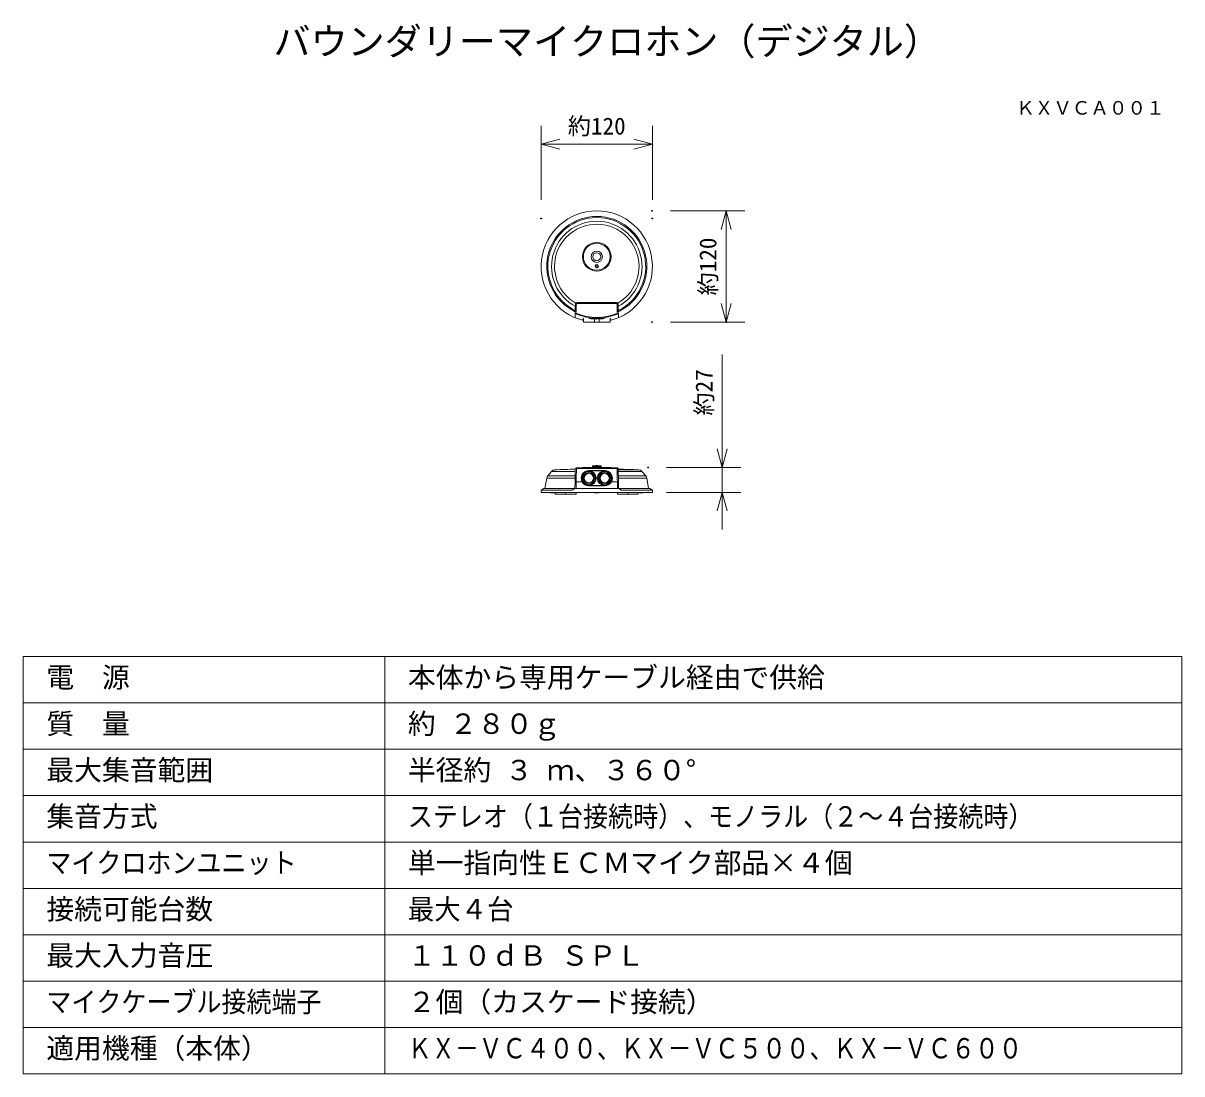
# Model space of a CAD drawing. Units: millimetres, scale not verified. Extents: x -63 to 62, y -56 to 57.
import ezdxf
from ezdxf.enums import TextEntityAlignment as Align

# ---------------------------------------------------------------- set-up
doc = ezdxf.new("R2010")
doc.units = ezdxf.units.MM
doc.header["$LTSCALE"] = 0.125
doc.header["$PDMODE"] = 32
doc.header["$PDSIZE"] = 0.0625
for name, color, linetype, lineweight in [('0-0_0', 1, 'Continuous', 18), ('0-1_WAKU', 1, 'Continuous', 18), ('0-6_SUNPO', 7, 'Continuous', 18)]:
    doc.layers.add(name, color=color, linetype=linetype, lineweight=lineweight)
for name, color, linetype in [('0-2_MOJI1', 7, 'Continuous'), ('0-3_TOUROKU', 7, 'Continuous'), ('0-4_DEFPOINTS', 7, 'Continuous')]:
    doc.layers.add(name, color=color, linetype=linetype)
doc.styles.add('ＭＳ ゴシック', font='')
doc.styles.get('ＭＳ ゴシック').set_extended_font_data('MS Gothic')

# ---------------------------------------------------------------- blocks, each defined once
blk = doc.blocks.new('_OPEN30')
at = {"layer": '0-0_0', "color": 7}
blk.add_line((0, 0), (-1, 0), dxfattribs=at)
blk.add_lwpolyline([(-1, 0.26795), (0, 0), (-1, -0.26795)], dxfattribs=at)
blk = doc.blocks.new('D6')
at = {"layer": '0-4_DEFPOINTS'}
for p in [(5.9643, 19.4145), (5.9643, 7.4145), (13.9643, 7.4145)]:
    blk.add_point(p, dxfattribs=at)
at = {"layer": '0-6_SUNPO'}
for p, q in [((7.9643, 19.4145), (15.9643, 19.4145)), ((13.9643, 17.4145), (13.9643, 9.4145)), ((7.9643, 7.4145), (15.9643, 7.4145))]:
    blk.add_line(p, q, dxfattribs=at)
at = {"layer": '0-6_SUNPO', "xscale": 2, "yscale": 2}
for p, rotation in [((13.9643, 19.4145), 90), ((13.9643, 7.4145), 270)]:
    blk.add_blockref('_OPEN30', p, dxfattribs=dict(at, rotation=rotation))
at = {"layer": '0-6_SUNPO', "style": 'ＭＳ ゴシック'}
blk.add_text('約120', height=1.833, rotation=90, dxfattribs=at).set_placement((13.4643, 10.2895), align=Align.BOTTOM_LEFT)
blk = doc.blocks.new('D5')
at = {"layer": '0-4_DEFPOINTS'}
for p in [(6.0055, 26.5902), (-5.9945, 18.5902), (6.0055, 18.5902)]:
    blk.add_point(p, dxfattribs=at)
at = {"layer": '0-6_SUNPO'}
for p, q in [((-5.9945, 20.5902), (-5.9945, 28.5902)), ((6.0055, 20.5902), (6.0055, 28.5902)), ((-3.9945, 26.5902), (4.0055, 26.5902))]:
    blk.add_line(p, q, dxfattribs=at)
at = {"layer": '0-6_SUNPO', "xscale": 2, "yscale": 2, "rotation": 180}
blk.add_blockref('_OPEN30', (-5.9945, 26.5902), dxfattribs=at)
at = {"layer": '0-6_SUNPO', "xscale": 2, "yscale": 2}
blk.add_blockref('_OPEN30', (6.0055, 26.5902), dxfattribs=at)
at = {"layer": '0-6_SUNPO', "style": 'ＭＳ ゴシック'}
blk.add_text('約120', height=1.833, dxfattribs=at).set_placement((-3.1195, 27.0902), align=Align.BOTTOM_LEFT)
blk = doc.blocks.new('D4')
at = {"layer": '0-4_DEFPOINTS'}
for p in [(5.5445, -8.2491), (13.5445, -8.2493), (5.5444, -10.9492)]:
    blk.add_point(p, dxfattribs=at)
at = {"layer": '0-6_SUNPO'}
for p, q in [((13.5445, -6.2493), (13.5448, 3.9173)), ((7.5445, -8.2492), (15.5445, -8.2494)), ((13.5444, -10.9494), (13.5445, -8.2493)), ((7.5444, -10.9492), (15.5444, -10.9494)), ((13.5444, -12.9494), (13.5443, -14.9494))]:
    blk.add_line(p, q, dxfattribs=at)
at = {"layer": '0-6_SUNPO', "xscale": 2, "yscale": 2}
for p, rotation in [((13.5445, -8.2493), 269.99857), ((13.5444, -10.9494), 89.99857)]:
    blk.add_blockref('_OPEN30', p, dxfattribs=dict(at, rotation=rotation))
at = {"layer": '0-6_SUNPO', "style": 'ＭＳ ゴシック'}
blk.add_text('約27', height=1.833, rotation=89.999, dxfattribs=at).set_placement((13.0446, -2.666), align=Align.BOTTOM_LEFT)

msp = doc.modelspace()

# ---------------------------------------------------------------- linework, layer by layer
at = {"layer": '0-0_0'}
for p, q in [((-2.8334, 25.6201), (-2.8334, 26.4831)), ((-2.7335, 26.583), (1.4883, 26.583)), ((1.5882, 25.6201), (1.5882, 26.4831)), ((-0.8773, 24.5836), (-0.8773, 24.9159)), ((-0.3679, 24.5836), (-0.3679, 24.9159)), ((1.5721, 8.7901), (-2.8173, 8.7901)), ((-1.0965, 9.0149), (-1.0983, 8.9131)), ((-1.0965, 9.0149), (-0.8498, 9.0149)), ((-0.8498, 9.0149), (-0.1487, 9.0149)), ((-0.5077, 8.9131), (-0.7375, 8.9131)), ((-0.1487, 9.0149), (-0.1469, 8.9131)), ((-2.9622, 7.7431), (-6.0201, 7.7431)), ((-2.9577, 8.0021), (-5.8993, 8.0021)), ((-2.9494, 8.4795), (-5.4987, 8.4795)), ((-2.2136, 7.4581), (-2.2136, 8.0395)), ((-1.4758, 8.5527), (-1.4758, 8.5522)), ((0.2306, 8.5522), (-1.4758, 8.5522)), ((0.2306, 8.5527), (0.2306, 8.5522)), ((0.9684, 8.0395), (0.9684, 7.4581)), ((3.9305, 8.6403), (1.7014, 8.6403)), ((1.7288, 8.4795), (1.7042, 8.4795)), ((1.9208, 8.0021), (1.7125, 8.0021)), ((1.9787, 7.7431), (1.7171, 7.7431)), ((4.2544, 8.4795), (1.7288, 8.4795)), ((4.655, 8.0021), (1.9208, 8.0021)), ((4.7757, 7.7431), (1.9787, 7.7431)), ((-2.9814, 6.6446), (-2.8551, 6.6446)), ((-2.8551, 6.6446), (-2.8432, 7.3472)), ((-2.8551, 6.6446), (-0.6226, 6.6446)), ((-2.2055, 7.3472), (-2.8432, 7.3472)), ((-1.4758, 6.9301), (-1.4758, 6.9453)), ((0.2306, 6.9453), (-1.4758, 6.9453)), ((1.6099, 6.6446), (-0.6226, 6.6446)), ((0.2306, 6.9301), (0.2306, 6.9453)), ((1.598, 7.3472), (0.9603, 7.3472)), ((1.5297, 6.6444), (1.5286, 6.6446)), ((1.7362, 6.6446), (2.0265, 6.4414)), ((1.7362, 6.6446), (1.891, 6.6446)), ((1.891, 6.6446), (2.0229, 6.4439)), ((2.0105, 6.4526), (2.0229, 6.4439)), ((2.0265, 6.4414), (5.3759, 6.4414)), ((-5.5627, 6.1592), (-5.5627, 6.157)), ((-5.5627, 6.157), (-5.5624, 6.1591)), ((-5.5128, 6.1503), (-5.5241, 6.1519)), ((-5.4824, 6.1592), (-5.4824, 6.1503)), ((-5.3821, 6.1503), (-5.3821, 6.1592)), ((-5.3018, 6.157), (-5.3021, 6.1591)), ((-5.3018, 6.157), (-5.3018, 6.1592)), ((-5.1012, 6.0223), (-5.1012, 6.213)), ((-5.1012, 6.0223), (-5.1012, 6.213)), ((-5.1012, 6.0223), (-3.994, 6.0223)), ((-2.8584, 6.0223), (-2.8584, 6.213)), ((-0.7531, 6.1592), (-0.7531, 6.157)), ((-0.7531, 6.157), (-0.7528, 6.1591)), ((-0.7032, 6.1503), (-0.7145, 6.1519)), ((-0.6728, 6.1592), (-0.6728, 6.1503)), ((-0.5724, 6.1503), (-0.5724, 6.1592)), ((-0.4921, 6.157), (-0.4924, 6.1591)), ((-0.4921, 6.157), (-0.4921, 6.1592)), ((1.6132, 6.0223), (1.6132, 6.213)), ((1.6132, 6.0223), (1.6132, 6.213)), ((1.6132, 6.0223), (2.7488, 6.0223)), ((2.7488, 6.0223), (2.7488, 6.213)), ((2.7488, 6.0223), (3.8568, 6.0223)), ((3.8568, 6.0223), (3.8568, 6.213)), ((4.0574, 6.1592), (4.0574, 6.157)), ((4.0574, 6.157), (4.0577, 6.1591)), ((4.1073, 6.1503), (4.096, 6.1519)), ((4.1377, 6.1592), (4.1377, 6.1503)), ((4.2381, 6.1503), (4.2381, 6.1592)), ((4.3184, 6.157), (4.3181, 6.1591)), ((4.3184, 6.157), (4.3184, 6.1592))]:
    msp.add_line(p, q, dxfattribs=at)
at = {"layer": '0-0_0', "color": 7}
for p, q in [((-0.6226, 26.6835), (-2.5703, 26.6838)), ((-0.6226, 26.6835), (1.3251, 26.6838)), ((1.3446, 26.6842), (1.3447, 26.6842)), ((1.4897, 26.6842), (1.3447, 26.6842)), ((-2.9507, 25.5949), (-2.9699, 25.3846)), ((-2.9699, 25.1966), (-2.9699, 25.3846)), ((-2.9699, 25.1997), (-2.9699, 25.0624)), ((-2.9377, 26.1733), (-2.9459, 25.7334)), ((0.8207, 24.5836), (0.8207, 25.0105)), ((1.6925, 26.1733), (1.7008, 25.7334)), ((1.7055, 25.5949), (1.7247, 25.3846)), ((1.7247, 25.1966), (1.7247, 25.3846)), ((1.7247, 25.1997), (1.7247, 25.0624)), ((-0.3679, 24.5836), (0.8207, 24.5836)), ((1.5991, 8.8529), (-2.8442, 8.8529)), ((1.7242, 7.3333), (1.6994, 8.7543)), ((-6.0201, 7.7431), (-6.2138, 6.6446)), ((-5.4987, 8.4795), (-5.8993, 8.0021)), ((4.2544, 8.4795), (4.655, 8.0021)), ((4.7757, 7.7431), (4.9694, 6.6446)), ((-6.6203, 6.4414), (-6.6237, 6.2431)), ((-6.33, 6.6446), (-6.6203, 6.4414)), ((-6.33, 6.6446), (5.0857, 6.6446)), ((1.7362, 6.6446), (1.7242, 7.3333)), ((5.0857, 6.6446), (5.3759, 6.4414)), ((5.3759, 6.4414), (5.3794, 6.2431)), ((-6.6157, 6.2331), (-6.6157, 6.2431)), ((-6.5956, 6.213), (5.3513, 6.213)), ((5.3714, 6.2431), (5.3714, 6.2331))]:
    msp.add_line(p, q, dxfattribs=at)
for points in [[(-2.5898, 26.6842), (-2.5899, 26.6842), (-2.7348, 26.6842)], [(-0.8773, 24.5836), (-2.0659, 24.5836), (-2.0659, 25.0105)], [(-2.9814, 6.6446), (-2.9694, 7.3333), (-2.9446, 8.7543)]]:
    msp.add_lwpolyline(points, dxfattribs=at)
at = {"layer": '0-0_0'}
for points in [[(-2.078, 8.9131), (-1.3204, 8.9131), (0.8329, 8.9131)], [(-2.9814, 6.6446), (-3.2717, 6.4414), (-6.6203, 6.4414)], [(1.7362, 6.6446), (1.6099, 6.6446), (1.598, 7.3472)], [(-2.8584, 6.0223), (-3.994, 6.0223), (-3.994, 6.213)]]:
    msp.add_lwpolyline(points, dxfattribs=at)
for centre, radius in [((-0.6226, 31.6254), 1.5482), ((-0.6226, 31.6254), 1.4483), ((-0.6226, 31.6254), 0.6093), ((-0.6226, 31.6254), 0.4309), ((-0.6226, 30.6266), 0.1798), ((-0.6226, 30.6266), 0.1143), ((-1.4758, 7.7488), 0.793), ((0.2306, 7.7488), 0.793)]:
    msp.add_circle(centre, radius, dxfattribs=at)
at = {"layer": '0-0_0', "color": 7}
for centre, radius, start, end in [((-0.6226, 30.5766), 6, 90, 256.08081), ((-0.6226, 30.5766), 6, 283.91921, 90), ((-24.1804, 26.5184), 21.2456, 359.06939, 359.90923), ((-2.7343, 26.4841), 0.2006, 157.85127, 179.81788), ((-2.7349, 26.4844), 0.1999, 90.00018, 157.85881), ((-2.5757, 27.0149), 0.3311, 267.55667, 270.94173), ((1.3305, 27.0149), 0.3311, 269.05827, 272.44333), ((1.4897, 26.4843), 0.2, 22.1491, 90.00774), ((1.4891, 26.4841), 0.2006, 0.18212, 22.14873), ((22.9352, 26.5184), 21.2456, 180.09077, 180.93061), ((-0.6226, 30.5766), 6, 267.27269, 270.00007), ((-0.6226, 30.5766), 6, 269.99993, 272.76246), ((-2.8442, 8.7525), 0.1004, 89.99997, 178.99998), ((1.5991, 8.7525), 0.1004, 1.00002, 90.00003), ((-5.4764, 7.6472), 0.5521, 140, 170), ((-5.1527, 8.1891), 0.4517, 92.80694, 140), ((-0.6519, -82.4465), 91.199, 91.44089, 92.84271), ((-0.5942, -82.5155), 91.268, 87.15837, 88.55965), ((3.9083, 8.1891), 0.4517, 40, 87.19306), ((4.232, 7.6472), 0.5521, 10, 40), ((-6.5956, 6.2331), 0.0201, 180, 270), ((5.3513, 6.2331), 0.0201, 270, 0)]:
    msp.add_arc(centre, radius, start, end, dxfattribs=at)
at = {"layer": '0-0_0'}
for centre, radius, start, end in [((-0.6226, 30.5766), 5.3993, 295.49433, 244.50567), ((-0.6226, 30.5766), 5.2791, 296.08704, 243.91296), ((-0.6226, 30.5766), 4.8805, 298.29694, 241.70306), ((-0.6226, 30.5766), 4.5582, 299.7307, 240.2693), ((-2.7335, 26.4831), 0.0999, 89.99606, 180.00393), ((1.4883, 26.4831), 0.0999, 359.99607, 90.00394), ((-2.7325, 25.6206), 0.2007, 180.1317, 248.35643), ((-0.6226, 30.5766), 5.5871, 246.99053, 293.00947), ((-0.6226, 30.5766), 5.4945, 246.99053, 293.00947), ((1.4873, 25.6206), 0.2007, 291.64357, 359.8683), ((-1.5216, 26.416), 1.6987, 246.54647, 251.31316), ((-0.6226, 30.6815), 5.7701, 261.51041, 278.48973), ((0.2765, 26.416), 1.6987, 288.68684, 293.45353), ((1682.6553, -22.2072), 1685.7576, 178.9464, 178.99545), ((-2.078, 8.8127), 0.1004, 90.00002, 156.42224), ((-1.0463, 9.0141), 0.0502, 100.67425, 179), ((-0.6226, 6.7661), 2.3378, 90, 100.67425), ((-0.6226, 6.7661), 2.3378, 79.32575, 90), ((-0.1989, 9.0141), 0.0502, 1, 79.32575), ((0.8329, 8.8127), 0.1004, 23.57776, 89.99998), ((-1683.9005, -22.2072), 1685.7576, 1.00455, 1.0536), ((-1.4722, 7.7452), 0.8343, 90.43941, 208.48739), ((-1.4758, 7.7487), 0.7027, 0.00485, 269.99822), ((-1.4758, 7.7488), 0.5972, 0, 359.98718), ((-1.4758, 7.7488), 0.5019, 0.00533, 359.97621), ((-0.6247, -100.9261), 109.5089, 89.9989, 90.4468), ((-1.4758, 7.7488), 0.7027, 270.00222, 359.99486), ((-0.6205, -100.9261), 109.5089, 89.5532, 90.0011), ((0.2306, 7.7487), 0.7027, 0.00485, 269.99822), ((0.2306, 7.7488), 0.5972, 0, 359.98718), ((0.2306, 7.7488), 0.5019, 0.00533, 359.97621), ((0.2306, 7.7488), 0.7027, 270.00222, 359.99486), ((0.227, 7.7452), 0.8343, 331.51261, 89.56059), ((-1.4723, 7.7469), 0.835, 208.59015, 269.56194), ((-0.6246, 120.211), 113.3023, 269.5681, 270.00099), ((-0.6206, 120.211), 113.3023, 269.99901, 270.4319), ((0.2271, 7.7469), 0.835, 270.43806, 331.40985), ((-5.5778, 6.2437), 0.0803, 202.50852, 253.80863), ((-5.4322, 6.7451), 0.6024, 253.80956, 257.48669), ((-5.4322, 6.745), 0.6002, 257.4423, 261.19492), ((-5.4322, 6.745), 0.5879, 265.10321, 274.8968), ((-5.4322, 6.745), 0.6002, 277.71514, 282.55768), ((-5.4323, 6.7451), 0.6024, 282.51331, 286.19044), ((-5.2867, 6.2437), 0.0803, 286.19137, 337.49155), ((-0.7681, 6.2437), 0.0803, 202.50915, 253.80863), ((-0.6226, 6.7451), 0.6024, 253.80956, 257.48669), ((-0.6226, 6.745), 0.6002, 257.4423, 261.19492), ((-0.6226, 6.745), 0.5879, 265.10321, 274.8968), ((-0.6226, 6.745), 0.6002, 277.71514, 282.55768), ((-0.6226, 6.7451), 0.6024, 282.51331, 286.19044), ((-0.477, 6.2437), 0.0803, 286.19137, 337.49085), ((4.0424, 6.2437), 0.0803, 202.50845, 253.80863), ((4.1879, 6.7451), 0.6024, 253.80956, 257.48669), ((4.1879, 6.745), 0.6002, 257.4423, 261.19492), ((4.1879, 6.745), 0.5879, 265.10321, 274.8968), ((4.1879, 6.745), 0.6002, 277.71514, 282.55768), ((4.1879, 6.7451), 0.6024, 282.51331, 286.19044), ((4.3334, 6.2437), 0.0803, 286.19137, 337.49148)]:
    msp.add_arc(centre, radius, start, end, dxfattribs=at)
for centre, major_axis, ratio, start_param, end_param in [((-2.7809, 8.7525), (0, 0.1004), 0.390883, 6.28318531, 7.46996377), ((1.5357, 8.7525), (0, 0.1004), 0.390883, 5.09640685, 6.28318531), ((-1.4758, 8.5728), (0.0002, -0.0201), 0.147629, 4.37208834, 6.23024482), ((0.2306, 8.5728), (-0.0002, -0.0201), 0.147629, 0.05294049, 1.91109696), ((-2.7687, 7.3298), (0.2007, -0.0035), 0.086924, 1.95256429, 3.14159265), ((-1.4758, 6.9101), (-0.0002, -0.0201), 0.143341, 3.19449938, 4.62620869), ((0.2306, 6.9101), (0.0002, -0.0201), 0.143341, 1.65697662, 3.08868592), ((1.5235, 7.3298), (0.2007, 0.0035), 0.086924, 0, 1.18902836)]:
    msp.add_ellipse(centre, major_axis=major_axis, ratio=ratio, start_param=start_param, end_param=end_param, dxfattribs=at)
at = {"layer": '0-1_WAKU', "color": 4}
for p, q in [((-62.5049, -11.49), (62.4951, -11.49)), ((-62.5049, -11.49), (-62.5049, -56.49)), ((-23.5049, -56.49), (-23.5049, -11.49)), ((62.4951, -56.49), (62.4951, -11.49)), ((-62.5049, -56.49), (62.4951, -56.49))]:
    msp.add_line(p, q, dxfattribs=at)
at = {"layer": '0-1_WAKU'}
for p, q in [((-62.5049, -16.49), (62.4951, -16.49)), ((62.4951, -21.49), (-62.5049, -21.49)), ((-62.5049, -26.49), (62.4951, -26.49)), ((-62.5049, -31.49), (62.4951, -31.49)), ((-62.5049, -36.49), (62.4951, -36.49)), ((-62.5049, -41.49), (62.4951, -41.49)), ((-62.5049, -46.49), (62.4951, -46.49)), ((-62.5049, -51.49), (62.4951, -51.49))]:
    msp.add_line(p, q, dxfattribs=at)

# ---------------------------------------------------------------- block references
at = {"layer": '0-6_SUNPO'}
for name in ['D5', 'D6', 'D4']:
    msp.add_blockref(name, (-0.6281, 17.1622), dxfattribs=at)

# ---------------------------------------------------------------- texts
at = {"layer": '0-2_MOJI1', "style": 'ＭＳ ゴシック'}
for s, height, p in [('バウンダリーマイクロホン（デジタル）', 2.933, (-35.5049, 52.51)), ('電\u3000源', 2.199, (-60.0049, -15.49)), ('本体から専用ケーブル経由で供給', 2.199, (-21.0049, -15.49)), ('質\u3000量', 2.199, (-60.0049, -20.49)), ('約 ２８０ｇ', 2.199, (-21.0049, -20.49)), ('最大集音範囲', 2.199, (-60.0049, -25.49)), ('半径約 ３ ｍ、３６０°', 2.199, (-21.0049, -25.49)), ('集音方式', 2.199, (-60.0049, -30.49)), ('単一指向性ＥＣＭマイク部品×４個', 2.199, (-21.0049, -35.49)), ('接続可能台数', 2.199, (-60.0049, -40.49)), ('最大入力音圧', 2.199, (-60.0049, -45.49)), ('１１０ｄＢ ＳＰＬ', 2.199, (-21.0049, -45.49)), ('２個（カスケード接続）', 2.199, (-21.0049, -50.49)), ('適用機種（本体）', 2.199, (-60.0049, -55.49))]:
    msp.add_text(s, height=height, dxfattribs=at).set_placement(p, align=Align.BOTTOM_LEFT)
for s, width, p in [('ステレオ（１台接続時）、モノラル（２～４台接続時）', 0.9, (-21.0049, -30.49)), ('マイクロホンユニット', 0.9, (-60.0049, -35.49)), ('最大４台', 0.95, (-21.0049, -40.49)), ('マイクケーブル接続端子', 0.9, (-60.0049, -50.49)), ('ＫＸ－ＶＣ４００、ＫＸ－ＶＣ５００、ＫＸ－ＶＣ６００', 0.85, (-21.0049, -55.49))]:
    msp.add_text(s, height=2.199, dxfattribs=dict(at, width=width)).set_placement(p, align=Align.BOTTOM_LEFT)
at = {"layer": '0-3_TOUROKU', "style": 'ＭＳ ゴシック'}
msp.add_text('ＫＸＶＣＡ００１', height=1.466, dxfattribs=at).set_placement((44.6283, 46.51), align=Align.BOTTOM_LEFT)

doc.saveas('drawing.dxf')
